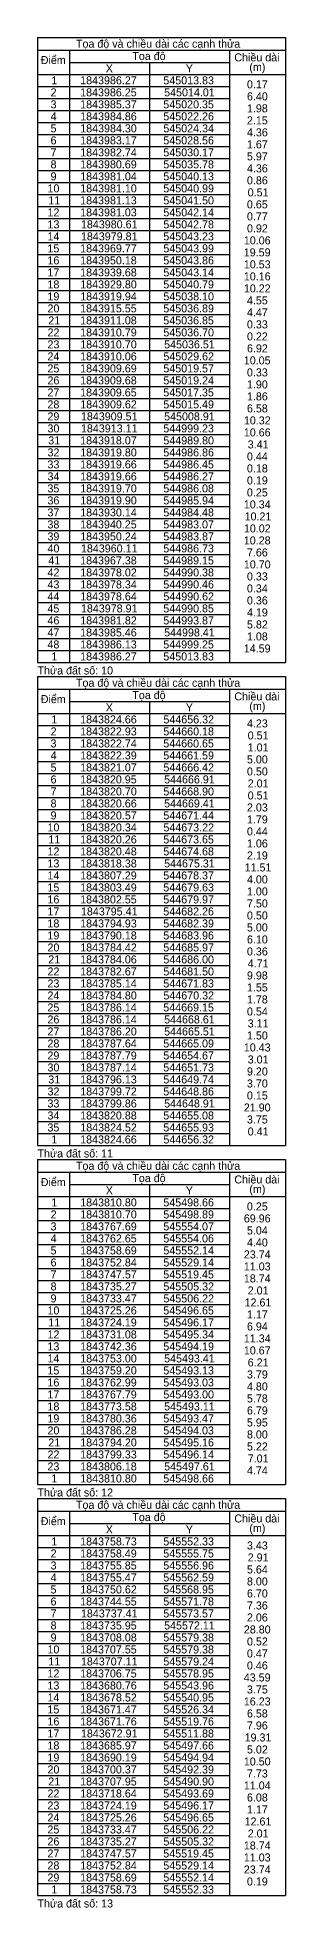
# Model space of a CAD drawing. Extents: x 542592 to 548585, y 1840713 to 1846308.
# Drawn here: x 547209 to 547286, y 1843695 to 1844279 of the extents above; entities that cross this region are included whole.
import ezdxf

# ---------------------------------------------------------------- set-up
doc = ezdxf.new("R2010")
doc.units = 0
doc.layers.add('giai đoạn này', color=7, linetype='Continuous')

msp = doc.modelspace()

# ---------------------------------------------------------------- linework, layer by layer
at = {"layer": 'giai đoạn này'}
for p, q in [((547208.65, 1844279.41), (547286.15, 1844279.41)), ((547208.65, 1844279.41), (547208.65, 1844084.11)), ((547286.15, 1844279.41), (547286.15, 1844084.11)), ((547208.65, 1844275.46), (547286.15, 1844275.46)), ((547218.65, 1844275.46), (547218.65, 1844084.11)), ((547218.65, 1844271.61), (547268.65, 1844271.61)), ((547243.65, 1844271.61), (547243.65, 1844084.11)), ((547268.65, 1844275.46), (547268.65, 1844084.11)), ((547208.65, 1844267.86), (547286.15, 1844267.86)), ((547208.65, 1844264.11), (547268.65, 1844264.11)), ((547208.65, 1844260.36), (547268.65, 1844260.36)), ((547208.65, 1844256.61), (547268.65, 1844256.61)), ((547208.65, 1844252.86), (547268.65, 1844252.86)), ((547208.65, 1844249.11), (547268.65, 1844249.11)), ((547208.65, 1844245.36), (547268.65, 1844245.36)), ((547208.65, 1844241.61), (547268.65, 1844241.61)), ((547208.65, 1844237.86), (547268.65, 1844237.86)), ((547208.65, 1844234.11), (547268.65, 1844234.11)), ((547208.65, 1844230.36), (547268.65, 1844230.36)), ((547208.65, 1844226.61), (547268.65, 1844226.61)), ((547208.65, 1844222.86), (547268.65, 1844222.86)), ((547208.65, 1844219.11), (547268.65, 1844219.11)), ((547208.65, 1844215.36), (547268.65, 1844215.36)), ((547208.65, 1844211.61), (547268.65, 1844211.61)), ((547208.65, 1844207.86), (547268.65, 1844207.86)), ((547208.65, 1844204.11), (547268.65, 1844204.11)), ((547208.65, 1844200.36), (547268.65, 1844200.36)), ((547208.65, 1844196.61), (547268.65, 1844196.61)), ((547208.65, 1844192.86), (547268.65, 1844192.86)), ((547208.65, 1844189.11), (547268.65, 1844189.11)), ((547208.65, 1844185.36), (547268.65, 1844185.36)), ((547208.65, 1844181.61), (547268.65, 1844181.61)), ((547208.65, 1844177.86), (547268.65, 1844177.86)), ((547208.65, 1844174.11), (547268.65, 1844174.11)), ((547208.65, 1844170.36), (547268.65, 1844170.36)), ((547208.65, 1844166.61), (547268.65, 1844166.61)), ((547208.65, 1844162.86), (547268.65, 1844162.86)), ((547208.65, 1844159.11), (547268.65, 1844159.11)), ((547208.65, 1844155.36), (547268.65, 1844155.36)), ((547208.65, 1844151.61), (547268.65, 1844151.61)), ((547208.65, 1844147.86), (547268.65, 1844147.86)), ((547208.65, 1844144.11), (547268.65, 1844144.11)), ((547208.65, 1844140.36), (547268.65, 1844140.36)), ((547208.65, 1844136.61), (547268.65, 1844136.61)), ((547208.65, 1844132.86), (547268.65, 1844132.86)), ((547208.65, 1844129.11), (547268.65, 1844129.11)), ((547208.65, 1844125.36), (547268.65, 1844125.36)), ((547208.65, 1844121.61), (547268.65, 1844121.61)), ((547208.65, 1844117.86), (547268.65, 1844117.86)), ((547208.65, 1844114.11), (547268.65, 1844114.11)), ((547208.65, 1844110.36), (547268.65, 1844110.36)), ((547208.65, 1844106.61), (547268.65, 1844106.61)), ((547208.65, 1844102.86), (547268.65, 1844102.86)), ((547208.65, 1844099.11), (547268.65, 1844099.11)), ((547208.65, 1844095.36), (547268.65, 1844095.36)), ((547208.65, 1844091.61), (547268.65, 1844091.61)), ((547208.65, 1844087.86), (547268.65, 1844087.86)), ((547208.65, 1844084.11), (547286.15, 1844084.11)), ((547208.65, 1844079.74), (547286.15, 1844079.74)), ((547208.65, 1844079.74), (547208.65, 1843933.19)), ((547286.15, 1844079.74), (547286.15, 1843933.19)), ((547208.65, 1844075.79), (547286.15, 1844075.79)), ((547218.65, 1844075.79), (547218.65, 1843933.19)), ((547268.65, 1844075.79), (547268.65, 1843933.19)), ((547208.65, 1844068.19), (547286.15, 1844068.19)), ((547218.65, 1844071.94), (547268.65, 1844071.94)), ((547243.65, 1844071.94), (547243.65, 1843933.19)), ((547208.65, 1844064.44), (547268.65, 1844064.44)), ((547208.65, 1844060.69), (547268.65, 1844060.69)), ((547208.65, 1844056.94), (547268.65, 1844056.94)), ((547208.65, 1844053.19), (547268.65, 1844053.19)), ((547208.65, 1844049.44), (547268.65, 1844049.44)), ((547208.65, 1844045.69), (547268.65, 1844045.69)), ((547208.65, 1844041.94), (547268.65, 1844041.94)), ((547208.65, 1844038.19), (547268.65, 1844038.19)), ((547208.65, 1844034.44), (547268.65, 1844034.44)), ((547208.65, 1844030.69), (547268.65, 1844030.69)), ((547208.65, 1844026.94), (547268.65, 1844026.94)), ((547208.65, 1844023.19), (547268.65, 1844023.19)), ((547208.65, 1844019.44), (547268.65, 1844019.44)), ((547208.65, 1844015.69), (547268.65, 1844015.69)), ((547208.65, 1844011.94), (547268.65, 1844011.94)), ((547208.65, 1844008.19), (547268.65, 1844008.19)), ((547208.65, 1844004.44), (547268.65, 1844004.44)), ((547208.65, 1844000.69), (547268.65, 1844000.69)), ((547208.65, 1843996.94), (547268.65, 1843996.94)), ((547208.65, 1843993.19), (547268.65, 1843993.19)), ((547208.65, 1843989.44), (547268.65, 1843989.44)), ((547208.65, 1843985.69), (547268.65, 1843985.69)), ((547208.65, 1843981.94), (547268.65, 1843981.94)), ((547208.65, 1843978.19), (547268.65, 1843978.19)), ((547208.65, 1843974.44), (547268.65, 1843974.44)), ((547208.65, 1843970.69), (547268.65, 1843970.69)), ((547208.65, 1843966.94), (547268.65, 1843966.94)), ((547208.65, 1843963.19), (547268.65, 1843963.19)), ((547208.65, 1843959.44), (547268.65, 1843959.44)), ((547208.65, 1843955.69), (547268.65, 1843955.69)), ((547208.65, 1843951.94), (547268.65, 1843951.94)), ((547208.65, 1843948.19), (547268.65, 1843948.19)), ((547208.65, 1843944.44), (547268.65, 1843944.44)), ((547208.65, 1843940.69), (547268.65, 1843940.69)), ((547208.65, 1843936.94), (547268.65, 1843936.94)), ((547208.65, 1843933.19), (547286.15, 1843933.19)), ((547208.65, 1843928.81), (547286.15, 1843928.81)), ((547208.65, 1843928.81), (547208.65, 1843827.26)), ((547286.15, 1843928.81), (547286.15, 1843827.26)), ((547208.65, 1843924.86), (547286.15, 1843924.86)), ((547218.65, 1843924.86), (547218.65, 1843827.26)), ((547218.65, 1843921.01), (547268.65, 1843921.01)), ((547243.65, 1843921.01), (547243.65, 1843827.26)), ((547268.65, 1843924.86), (547268.65, 1843827.26)), ((547208.65, 1843917.26), (547286.15, 1843917.26)), ((547208.65, 1843913.51), (547268.65, 1843913.51)), ((547208.65, 1843909.76), (547268.65, 1843909.76)), ((547208.65, 1843906.01), (547268.65, 1843906.01)), ((547208.65, 1843902.26), (547268.65, 1843902.26)), ((547208.65, 1843898.51), (547268.65, 1843898.51)), ((547208.65, 1843894.76), (547268.65, 1843894.76)), ((547208.65, 1843891.01), (547268.65, 1843891.01)), ((547208.65, 1843887.26), (547268.65, 1843887.26)), ((547208.65, 1843883.51), (547268.65, 1843883.51)), ((547208.65, 1843879.76), (547268.65, 1843879.76)), ((547208.65, 1843876.01), (547268.65, 1843876.01)), ((547208.65, 1843872.26), (547268.65, 1843872.26)), ((547208.65, 1843868.51), (547268.65, 1843868.51)), ((547208.65, 1843864.76), (547268.65, 1843864.76)), ((547208.65, 1843861.01), (547268.65, 1843861.01)), ((547208.65, 1843857.26), (547268.65, 1843857.26)), ((547208.65, 1843853.51), (547268.65, 1843853.51)), ((547208.65, 1843849.76), (547268.65, 1843849.76)), ((547208.65, 1843846.01), (547268.65, 1843846.01)), ((547208.65, 1843842.26), (547268.65, 1843842.26)), ((547208.65, 1843838.51), (547268.65, 1843838.51)), ((547208.65, 1843834.76), (547268.65, 1843834.76)), ((547208.65, 1843831.01), (547268.65, 1843831.01)), ((547208.65, 1843827.26), (547286.15, 1843827.26)), ((547208.65, 1843822.89), (547286.15, 1843822.89)), ((547208.65, 1843822.89), (547208.65, 1843698.84)), ((547286.15, 1843822.89), (547286.15, 1843698.84)), ((547208.65, 1843818.94), (547286.15, 1843818.94)), ((547218.65, 1843818.94), (547218.65, 1843698.84)), ((547268.65, 1843818.94), (547268.65, 1843698.84)), ((547208.65, 1843811.34), (547286.15, 1843811.34)), ((547218.65, 1843815.09), (547268.65, 1843815.09)), ((547243.65, 1843815.09), (547243.65, 1843698.84)), ((547208.65, 1843807.59), (547268.65, 1843807.59)), ((547208.65, 1843803.84), (547268.65, 1843803.84)), ((547208.65, 1843800.09), (547268.65, 1843800.09)), ((547208.65, 1843796.34), (547268.65, 1843796.34)), ((547208.65, 1843792.59), (547268.65, 1843792.59)), ((547208.65, 1843788.84), (547268.65, 1843788.84)), ((547208.65, 1843785.09), (547268.65, 1843785.09)), ((547208.65, 1843781.34), (547268.65, 1843781.34)), ((547208.65, 1843777.59), (547268.65, 1843777.59)), ((547208.65, 1843773.84), (547268.65, 1843773.84)), ((547208.65, 1843770.09), (547268.65, 1843770.09)), ((547208.65, 1843766.34), (547268.65, 1843766.34)), ((547208.65, 1843762.59), (547268.65, 1843762.59)), ((547208.65, 1843758.84), (547268.65, 1843758.84)), ((547208.65, 1843755.09), (547268.65, 1843755.09)), ((547208.65, 1843751.34), (547268.65, 1843751.34)), ((547208.65, 1843747.59), (547268.65, 1843747.59)), ((547208.65, 1843743.84), (547268.65, 1843743.84)), ((547208.65, 1843740.09), (547268.65, 1843740.09)), ((547208.65, 1843736.34), (547268.65, 1843736.34)), ((547208.65, 1843732.59), (547268.65, 1843732.59)), ((547208.65, 1843728.84), (547268.65, 1843728.84)), ((547208.65, 1843725.09), (547268.65, 1843725.09)), ((547208.65, 1843721.34), (547268.65, 1843721.34)), ((547208.65, 1843717.59), (547268.65, 1843717.59)), ((547208.65, 1843713.84), (547268.65, 1843713.84)), ((547208.65, 1843710.09), (547268.65, 1843710.09)), ((547208.65, 1843706.34), (547268.65, 1843706.34)), ((547208.65, 1843702.59), (547268.65, 1843702.59)), ((547208.65, 1843698.84), (547286.15, 1843698.84))]:
    msp.add_line(p, q, dxfattribs=at)

# ---------------------------------------------------------------- texts
for s, p in [('Tọa độ và chiều dài các cạnh thửa', (547220.68, 1844276.19)), ('Điểm', (547209.68, 1844271.09)), ('X', (547229.99, 1844268.49)), ('Tọa độ', (547238.28, 1844272.34)), ('Y', (547254.99, 1844268.49)), ('Chiều dài', (547270.14, 1844271.92)), ('(m)', (547274.84, 1844268.91)), ('1', (547213, 1844264.74)), ('1843986.27', (547222, 1844264.74)), ('545013.83', (547247.97, 1844264.74)), ('0.17', (547274.08, 1844263.49)), ('3', (547212.75, 1844257.24)), ('2', (547212.77, 1844260.99)), ('1843986.25', (547221.99, 1844260.99)), ('1843985.37', (547222, 1844257.24)), ('545020.35', (547247.96, 1844257.24)), ('545014.01', (547248.22, 1844260.99)), ('6.40', (547274.08, 1844259.74)), ('4', (547212.76, 1844253.49)), ('1843984.86', (547222, 1844253.49)), ('545022.26', (547247.97, 1844253.49)), ('2.15', (547274.07, 1844252.24)), ('1.98', (547274.08, 1844255.99)), ('5', (547212.74, 1844249.74)), ('6', (547212.75, 1844245.99)), ('1843984.30', (547222.01, 1844249.74)), ('1843983.17', (547222, 1844245.99)), ('545024.34', (547247.98, 1844249.74)), ('545028.56', (547247.97, 1844245.99)), ('4.36', (547274.08, 1844248.49)), ('7', (547212.75, 1844242.24)), ('1843982.74', (547222.01, 1844242.24)), ('545030.17', (547247.97, 1844242.24)), ('5.97', (547274.08, 1844240.99)), ('1.67', (547274.08, 1844244.74)), ('8', (547212.75, 1844238.49)), ('9', (547212.75, 1844234.74)), ('1843980.69', (547222, 1844238.49)), ('1843981.04', (547222.01, 1844234.74)), ('545035.78', (547247.97, 1844238.49)), ('545040.13', (547247.97, 1844234.74)), ('4.36', (547274.08, 1844237.24)), ('0.86', (547274.08, 1844233.49)), ('10', (547211.79, 1844230.99)), ('1843981.10', (547222.01, 1844230.99)), ('545040.99', (547247.97, 1844230.99)), ('0.51', (547274.32, 1844229.74)), ('12', (547211.8, 1844223.49)), ('11', (547212.03, 1844227.24)), ('1843981.13', (547222, 1844227.24)), ('1843981.03', (547222, 1844223.49)), ('545041.50', (547247.98, 1844227.24)), ('545042.14', (547247.98, 1844223.49)), ('0.65', (547274.07, 1844225.99)), ('0.77', (547274.08, 1844222.24)), ('13', (547211.78, 1844219.74)), ('14', (547211.79, 1844215.99)), ('1843980.61', (547222.24, 1844219.74)), ('1843979.81', (547222.24, 1844215.99)), ('545042.78', (547247.97, 1844219.74)), ('545043.23', (547247.97, 1844215.99)), ('0.92', (547274.09, 1844218.49)), ('15', (547211.77, 1844212.24)), ('1843969.77', (547222, 1844212.24)), ('545043.99', (547247.97, 1844212.24)), ('10.06', (547273.11, 1844214.74)), ('19.59', (547273.1, 1844210.99)), ('16', (547211.78, 1844208.49)), ('17', (547211.78, 1844204.74)), ('1843950.18', (547222, 1844208.49)), ('1843939.68', (547222, 1844204.74)), ('545043.86', (547247.97, 1844208.49)), ('545043.14', (547247.98, 1844204.74)), ('10.53', (547273.11, 1844207.24)), ('18', (547211.78, 1844200.99)), ('1843929.80', (547222.01, 1844200.99)), ('545040.79', (547247.97, 1844200.99)), ('10.16', (547273.11, 1844203.49)), ('10.22', (547273.12, 1844199.74)), ('20', (547211.79, 1844193.49)), ('19', (547211.78, 1844197.24)), ('1843915.55', (547221.99, 1844193.49)), ('1843919.94', (547222.01, 1844197.24)), ('545038.10', (547247.98, 1844197.24)), ('545036.89', (547247.97, 1844193.49)), ('4.55', (547274.07, 1844195.99)), ('21', (547212.03, 1844189.74)), ('1843911.08', (547222, 1844189.74)), ('545036.85', (547247.96, 1844189.74)), ('4.47', (547274.08, 1844192.24)), ('0.33', (547274.08, 1844188.49)), ('23', (547211.78, 1844182.24)), ('22', (547211.8, 1844185.99)), ('1843910.79', (547222, 1844185.99)), ('1843910.70', (547222.01, 1844182.24)), ('545036.70', (547247.98, 1844185.99)), ('545036.51', (547248.22, 1844182.24)), ('0.22', (547274.09, 1844184.74)), ('6.92', (547274.09, 1844180.99)), ('24', (547211.79, 1844178.49)), ('1843910.06', (547222, 1844178.49)), ('545029.62', (547247.99, 1844178.49)), ('10.05', (547273.1, 1844177.24)), ('25', (547211.77, 1844174.74)), ('26', (547211.78, 1844170.99)), ('1843909.69', (547222, 1844174.74)), ('1843909.68', (547222, 1844170.99)), ('545019.57', (547247.97, 1844174.74)), ('545019.24', (547247.98, 1844170.99)), ('0.33', (547274.08, 1844173.49)), ('1.90', (547274.08, 1844169.74)), ('27', (547211.78, 1844167.24)), ('28', (547211.78, 1844163.49)), ('1843909.65', (547221.99, 1844167.24)), ('1843909.62', (547222.02, 1844163.49)), ('545017.35', (547247.96, 1844167.24)), ('545015.49', (547247.97, 1844163.49)), ('1.86', (547274.08, 1844165.99)), ('29', (547211.78, 1844159.74)), ('1843909.51', (547222.24, 1844159.74)), ('545008.91', (547248.22, 1844159.74)), ('10.32', (547273.12, 1844158.49)), ('6.58', (547274.08, 1844162.24)), ('30', (547211.79, 1844155.99)), ('31', (547212.03, 1844152.24)), ('1843918.07', (547222, 1844152.24)), ('1843913.11', (547222.24, 1844155.99)), ('544999.23', (547247.97, 1844155.99)), ('544989.80', (547247.98, 1844152.24)), ('10.66', (547273.11, 1844154.74)), ('32', (547211.8, 1844148.49)), ('1843919.80', (547222.01, 1844148.49)), ('544986.86', (547247.97, 1844148.49)), ('0.44', (547274.08, 1844147.24)), ('3.41', (547274.32, 1844150.99)), ('33', (547211.78, 1844144.74)), ('34', (547211.79, 1844140.99)), ('1843919.66', (547222, 1844144.74)), ('1843919.66', (547222, 1844140.99)), ('544986.45', (547247.96, 1844144.74)), ('544986.27', (547247.97, 1844140.99)), ('0.18', (547274.08, 1844143.49)), ('35', (547211.77, 1844137.24)), ('1843919.70', (547222.01, 1844137.24)), ('544986.08', (547247.97, 1844137.24)), ('0.25', (547274.07, 1844135.99)), ('0.19', (547274.08, 1844139.74)), ('36', (547211.78, 1844133.49)), ('37', (547211.78, 1844129.74)), ('1843919.90', (547222.01, 1844133.49)), ('1843930.14', (547222.01, 1844129.74)), ('544985.94', (547247.98, 1844133.49)), ('544984.48', (547247.97, 1844129.74)), ('10.34', (547273.11, 1844132.24)), ('10.21', (547273.35, 1844128.49)), ('38', (547211.78, 1844125.99)), ('1843940.25', (547221.99, 1844125.99)), ('544983.07', (547247.97, 1844125.99)), ('10.02', (547273.12, 1844124.74)), ('40', (547211.79, 1844118.49)), ('39', (547211.78, 1844122.24)), ('1843950.24', (547222.01, 1844122.24)), ('1843960.11', (547222.24, 1844118.49)), ('544983.87', (547247.97, 1844122.24)), ('544986.73', (547247.97, 1844118.49)), ('10.28', (547273.1, 1844120.99)), ('7.66', (547274.08, 1844117.24)), ('42', (547211.8, 1844110.99)), ('41', (547212.03, 1844114.74)), ('1843967.38', (547222, 1844114.74)), ('1843978.02', (547222.02, 1844110.99)), ('544989.15', (547247.96, 1844114.74)), ('544990.38', (547247.97, 1844110.99)), ('10.70', (547273.11, 1844113.49)), ('43', (547211.78, 1844107.24)), ('1843978.34', (547222.01, 1844107.24)), ('544990.46', (547247.97, 1844107.24)), ('0.33', (547274.08, 1844109.74)), ('0.34', (547274.08, 1844105.99)), ('45', (547211.77, 1844099.74)), ('44', (547211.79, 1844103.49)), ('1843978.64', (547222.01, 1844103.49)), ('1843978.91', (547222.24, 1844099.74)), ('544990.85', (547247.96, 1844099.74)), ('544990.62', (547247.99, 1844103.49)), ('0.36', (547274.08, 1844102.24)), ('46', (547211.78, 1844095.99)), ('1843981.82', (547222.02, 1844095.99)), ('544993.87', (547247.97, 1844095.99)), ('4.19', (547274.08, 1844098.49)), ('5.82', (547274.09, 1844094.74)), ('47', (547211.78, 1844092.24)), ('48', (547211.78, 1844088.49)), ('1843985.46', (547222, 1844092.24)), ('1843986.13', (547222, 1844088.49)), ('544999.25', (547247.96, 1844088.49)), ('544998.41', (547248.22, 1844092.24)), ('14.59', (547273.1, 1844087.24)), ('1.08', (547274.08, 1844090.99)), ('1', (547213, 1844084.74)), ('1843986.27', (547222, 1844084.74)), ('545013.83', (547247.97, 1844084.74)), ('Thửa đất số: 10', (547208.65, 1844080.36)), ('Tọa độ và chiều dài các cạnh thửa', (547220.68, 1844076.51)), ('Điểm', (547209.68, 1844071.41)), ('Tọa độ', (547238.28, 1844072.66)), ('Chiều dài', (547270.14, 1844072.25)), ('1', (547213, 1844065.06)), ('1843824.66', (547222, 1844065.06)), ('X', (547229.99, 1844068.81)), ('544656.32', (547247.99, 1844065.06)), ('Y', (547254.99, 1844068.81)), ('(m)', (547274.84, 1844069.23)), ('2', (547212.77, 1844061.31)), ('1843822.93', (547222, 1844061.31)), ('544660.18', (547247.97, 1844061.31)), ('4.23', (547274.08, 1844063.81)), ('0.51', (547274.32, 1844060.06)), ('4', (547212.76, 1844053.81)), ('3', (547212.75, 1844057.56)), ('1843822.74', (547222.01, 1844057.56)), ('1843822.39', (547222, 1844053.81)), ('544660.65', (547247.96, 1844057.56)), ('544661.59', (547247.97, 1844053.81)), ('5.00', (547274.08, 1844052.56)), ('1.01', (547274.32, 1844056.31)), ('5', (547212.74, 1844050.06)), ('1843821.07', (547222, 1844050.06)), ('544666.42', (547247.99, 1844050.06)), ('0.50', (547274.08, 1844048.81)), ('6', (547212.75, 1844046.31)), ('7', (547212.75, 1844042.56)), ('1843820.95', (547221.99, 1844046.31)), ('1843820.70', (547222.01, 1844042.56)), ('544668.90', (547247.98, 1844042.56)), ('544666.91', (547248.22, 1844046.31)), ('0.51', (547274.32, 1844041.31)), ('2.01', (547274.32, 1844045.06)), ('8', (547212.75, 1844038.81)), ('9', (547212.75, 1844035.06)), ('1843820.66', (547222, 1844038.81)), ('1843820.57', (547222, 1844035.06)), ('544671.44', (547247.98, 1844035.06)), ('544669.41', (547248.22, 1844038.81)), ('2.03', (547274.08, 1844037.56)), ('10', (547211.79, 1844031.31)), ('1843820.34', (547222.01, 1844031.31)), ('544673.22', (547247.99, 1844031.31)), ('0.44', (547274.08, 1844030.06)), ('1.79', (547274.08, 1844033.81)), ('12', (547211.8, 1844023.81)), ('11', (547212.03, 1844027.56)), ('1843820.26', (547222, 1844027.56)), ('1843820.48', (547222, 1844023.81)), ('544673.65', (547247.96, 1844027.56)), ('544674.68', (547247.97, 1844023.81)), ('1.06', (547274.08, 1844026.31)), ('13', (547211.78, 1844020.06)), ('1843818.38', (547222, 1844020.06)), ('544675.31', (547248.22, 1844020.06)), ('11.51', (547273.35, 1844018.81)), ('2.19', (547274.08, 1844022.56)), ('15', (547211.77, 1844012.56)), ('14', (547211.79, 1844016.31)), ('1843807.29', (547222, 1844016.31)), ('1843803.49', (547222, 1844012.56)), ('544678.37', (547247.97, 1844016.31)), ('544679.63', (547247.97, 1844012.56)), ('4.00', (547274.08, 1844015.06)), ('1.00', (547274.08, 1844011.31)), ('16', (547211.78, 1844008.81)), ('1843802.55', (547221.99, 1844008.81)), ('544679.97', (547247.97, 1844008.81)), ('7.50', (547274.08, 1844007.56)), ('17', (547211.78, 1844005.06)), ('18', (547211.78, 1844001.31)), ('1843794.93', (547222, 1844001.31)), ('1843795.41', (547222.24, 1844005.06)), ('544682.26', (547247.97, 1844005.06)), ('544682.39', (547247.97, 1844001.31)), ('0.50', (547274.08, 1844003.81)), ('5.00', (547274.08, 1844000.06)), ('20', (547211.79, 1843993.81)), ('19', (547211.78, 1843997.56)), ('1843790.18', (547222, 1843997.56)), ('1843784.42', (547222.02, 1843993.81)), ('544683.96', (547247.97, 1843997.56)), ('544685.97', (547247.97, 1843993.81)), ('6.10', (547274.08, 1843996.31)), ('21', (547212.03, 1843990.06)), ('1843784.06', (547222, 1843990.06)), ('544686.00', (547247.98, 1843990.06)), ('0.36', (547274.08, 1843992.56)), ('4.71', (547274.32, 1843988.81)), ('23', (547211.78, 1843982.56)), ('22', (547211.8, 1843986.31)), ('1843782.67', (547222, 1843986.31)), ('1843785.14', (547222.01, 1843982.56)), ('544681.50', (547247.98, 1843986.31)), ('544671.83', (547247.97, 1843982.56)), ('9.98', (547274.08, 1843985.06)), ('24', (547211.79, 1843978.81)), ('1843784.80', (547222.01, 1843978.81)), ('544670.32', (547247.99, 1843978.81)), ('1.55', (547274.07, 1843981.31)), ('1.78', (547274.08, 1843977.56)), ('25', (547211.77, 1843975.06)), ('26', (547211.78, 1843971.31)), ('1843786.14', (547222.01, 1843975.06)), ('1843786.14', (547222.01, 1843971.31)), ('544669.15', (547247.96, 1843975.06)), ('544668.61', (547248.22, 1843971.31)), ('0.54', (547274.08, 1843973.81)), ('27', (547211.78, 1843967.56)), ('1843786.20', (547222.01, 1843967.56)), ('544665.51', (547248.22, 1843967.56)), ('1.50', (547274.08, 1843966.31)), ('3.11', (547274.32, 1843970.06)), ('28', (547211.78, 1843963.81)), ('29', (547211.78, 1843960.06)), ('1843787.64', (547222.01, 1843963.81)), ('1843787.79', (547222, 1843960.06)), ('544665.09', (547247.97, 1843963.81)), ('544654.67', (547247.97, 1843960.06)), ('10.43', (547273.11, 1843962.56)), ('3.01', (547274.32, 1843958.81)), ('30', (547211.79, 1843956.31)), ('1843787.14', (547222.01, 1843956.31)), ('544651.73', (547247.97, 1843956.31)), ('9.20', (547274.08, 1843955.06)), ('32', (547211.8, 1843948.81)), ('31', (547212.03, 1843952.56)), ('1843796.13', (547222, 1843952.56)), ('1843799.72', (547222.02, 1843948.81)), ('544649.74', (547247.98, 1843952.56)), ('544648.86', (547247.97, 1843948.81)), ('0.15', (547274.07, 1843947.56)), ('3.70', (547274.08, 1843951.31)), ('33', (547211.78, 1843945.06)), ('34', (547211.79, 1843941.31)), ('1843799.86', (547222, 1843945.06)), ('1843820.88', (547222, 1843941.31)), ('544655.08', (547247.97, 1843941.31)), ('544648.91', (547248.22, 1843945.06)), ('21.90', (547273.11, 1843943.81)), ('35', (547211.77, 1843937.56)), ('1843824.52', (547222.02, 1843937.56)), ('544655.93', (547247.97, 1843937.56)), ('3.75', (547274.07, 1843940.06)), ('0.41', (547274.32, 1843936.31)), ('Thửa đất số: 11', (547208.65, 1843929.44)), ('1', (547213, 1843933.81)), ('1843824.66', (547222, 1843933.81)), ('544656.32', (547247.99, 1843933.81)), ('Tọa độ và chiều dài các cạnh thửa', (547220.68, 1843925.59)), ('Điểm', (547209.68, 1843920.49)), ('X', (547229.99, 1843917.89)), ('Tọa độ', (547238.28, 1843921.74)), ('Y', (547254.99, 1843917.89)), ('Chiều dài', (547270.14, 1843921.32)), ('(m)', (547274.84, 1843918.31)), ('1', (547213, 1843914.14)), ('1843810.80', (547222.01, 1843914.14)), ('545498.66', (547247.97, 1843914.14)), ('0.25', (547274.07, 1843912.89)), ('3', (547212.75, 1843906.64)), ('2', (547212.77, 1843910.39)), ('1843810.70', (547222.01, 1843910.39)), ('1843767.69', (547222, 1843906.64)), ('545498.89', (547247.97, 1843910.39)), ('545554.07', (547247.97, 1843906.64)), ('69.96', (547273.11, 1843909.14)), ('4', (547212.76, 1843902.89)), ('1843762.65', (547221.99, 1843902.89)), ('545554.06', (547247.97, 1843902.89)), ('4.40', (547274.08, 1843901.64)), ('5.04', (547274.08, 1843905.39)), ('5', (547212.74, 1843899.14)), ('6', (547212.75, 1843895.39)), ('1843758.69', (547222, 1843899.14)), ('1843752.84', (547222.01, 1843895.39)), ('545552.14', (547247.98, 1843899.14)), ('545529.14', (547247.98, 1843895.39)), ('23.74', (547273.11, 1843897.89)), ('7', (547212.75, 1843891.64)), ('1843747.57', (547222, 1843891.64)), ('545519.45', (547247.96, 1843891.64)), ('11.03', (547273.11, 1843894.14)), ('18.74', (547273.11, 1843890.39)), ('8', (547212.75, 1843887.89)), ('9', (547212.75, 1843884.14)), ('1843735.27', (547222, 1843887.89)), ('1843733.47', (547222, 1843884.14)), ('545505.32', (547247.99, 1843887.89)), ('545506.22', (547247.99, 1843884.14)), ('12.61', (547273.35, 1843882.89)), ('2.01', (547274.32, 1843886.64)), ('10', (547211.79, 1843880.39)), ('1843725.26', (547222, 1843880.39)), ('545496.65', (547247.96, 1843880.39)), ('1.17', (547274.08, 1843879.14)), ('12', (547211.8, 1843872.89)), ('11', (547212.03, 1843876.64)), ('1843724.19', (547222, 1843876.64)), ('1843731.08', (547222, 1843872.89)), ('545496.17', (547247.97, 1843876.64)), ('545495.34', (547247.98, 1843872.89)), ('11.34', (547273.11, 1843871.64)), ('6.94', (547274.08, 1843875.39)), ('13', (547211.78, 1843869.14)), ('14', (547211.79, 1843865.39)), ('1843742.36', (547222, 1843869.14)), ('1843753.00', (547222.01, 1843865.39)), ('545494.19', (547247.97, 1843869.14)), ('545493.41', (547248.22, 1843865.39)), ('10.67', (547273.11, 1843867.89)), ('15', (547211.77, 1843861.64)), ('1843759.20', (547222.01, 1843861.64)), ('545493.13', (547247.97, 1843861.64)), ('3.79', (547274.08, 1843860.39)), ('6.21', (547274.32, 1843864.14)), ('16', (547211.78, 1843857.89)), ('17', (547211.78, 1843854.14)), ('1843762.99', (547222, 1843857.89)), ('1843767.79', (547222, 1843854.14)), ('545493.03', (547247.97, 1843857.89)), ('545493.00', (547247.98, 1843854.14)), ('4.80', (547274.08, 1843856.64)), ('18', (547211.78, 1843850.39)), ('1843773.58', (547222, 1843850.39)), ('545493.11', (547248.22, 1843850.39)), ('5.78', (547274.08, 1843852.89)), ('6.79', (547274.08, 1843849.14)), ('20', (547211.79, 1843842.89)), ('19', (547211.78, 1843846.64)), ('1843780.36', (547222, 1843846.64)), ('1843786.28', (547222, 1843842.89)), ('545493.47', (547247.97, 1843846.64)), ('545494.03', (547247.97, 1843842.89)), ('5.95', (547274.07, 1843845.39)), ('21', (547212.03, 1843839.14)), ('1843794.20', (547222.01, 1843839.14)), ('545495.16', (547247.97, 1843839.14)), ('5.22', (547274.09, 1843837.89)), ('8.00', (547274.08, 1843841.64)), ('23', (547211.78, 1843831.64)), ('22', (547211.8, 1843835.39)), ('1843799.33', (547222, 1843835.39)), ('1843806.18', (547222, 1843831.64)), ('545496.14', (547247.98, 1843835.39)), ('545497.61', (547248.22, 1843831.64)), ('4.74', (547274.08, 1843830.39)), ('7.01', (547274.32, 1843834.14)), ('1', (547213, 1843827.89)), ('1843810.80', (547222.01, 1843827.89)), ('545498.66', (547247.97, 1843827.89)), ('Thửa đất số: 12', (547208.65, 1843823.51)), ('Tọa độ và chiều dài các cạnh thửa', (547220.68, 1843819.66)), ('Điểm', (547209.68, 1843814.56)), ('Tọa độ', (547238.28, 1843815.81)), ('Chiều dài', (547270.14, 1843815.4)), ('1', (547213, 1843808.21)), ('1843758.73', (547222, 1843808.21)), ('X', (547229.99, 1843811.96)), ('545552.33', (547247.97, 1843808.21)), ('Y', (547254.99, 1843811.96)), ('3.43', (547274.08, 1843806.96)), ('(m)', (547274.84, 1843812.38)), ('2', (547212.77, 1843804.46)), ('1843758.49', (547222, 1843804.46)), ('545555.75', (547247.96, 1843804.46)), ('2.91', (547274.32, 1843803.21)), ('4', (547212.76, 1843796.96)), ('3', (547212.75, 1843800.71)), ('1843755.85', (547221.99, 1843800.71)), ('1843755.47', (547222, 1843796.96)), ('545556.96', (547247.97, 1843800.71)), ('545562.59', (547247.97, 1843796.96)), ('5.64', (547274.08, 1843799.46)), ('8.00', (547274.08, 1843795.71)), ('5', (547212.74, 1843793.21)), ('6', (547212.75, 1843789.46)), ('1843744.55', (547221.99, 1843789.46)), ('1843750.62', (547222.02, 1843793.21)), ('545568.95', (547247.96, 1843793.21)), ('545571.78', (547247.97, 1843789.46)), ('6.70', (547274.08, 1843791.96)), ('7', (547212.75, 1843785.71)), ('1843737.41', (547222.24, 1843785.71)), ('545573.57', (547247.97, 1843785.71)), ('7.36', (547274.08, 1843788.21)), ('2.06', (547274.08, 1843784.46)), ('8', (547212.75, 1843781.96)), ('9', (547212.75, 1843778.21)), ('1843735.95', (547221.99, 1843781.96)), ('1843708.08', (547222, 1843778.21)), ('545579.38', (547247.97, 1843778.21)), ('545572.11', (547248.22, 1843781.96)), ('28.80', (547273.11, 1843780.71)), ('10', (547211.79, 1843774.46)), ('1843707.55', (547221.99, 1843774.46)), ('545579.38', (547247.97, 1843774.46)), ('0.47', (547274.08, 1843773.21)), ('0.52', (547274.09, 1843776.96)), ('12', (547211.8, 1843766.96)), ('11', (547212.03, 1843770.71)), ('1843706.75', (547221.99, 1843766.96)), ('1843707.11', (547222.24, 1843770.71)), ('545578.95', (547247.96, 1843766.96)), ('545579.24', (547247.98, 1843770.71)), ('0.46', (547274.08, 1843769.46)), ('13', (547211.78, 1843763.21)), ('1843680.76', (547222, 1843763.21)), ('545543.96', (547247.97, 1843763.21)), ('43.59', (547273.1, 1843765.71)), ('3.75', (547274.07, 1843761.96)), ('15', (547211.77, 1843755.71)), ('14', (547211.79, 1843759.46)), ('1843671.47', (547222, 1843755.71)), ('1843678.52', (547222.02, 1843759.46)), ('545540.95', (547247.96, 1843759.46)), ('545526.34', (547247.98, 1843755.71)), ('16.23', (547273.11, 1843758.21)), ('6.58', (547274.08, 1843754.46)), ('16', (547211.78, 1843751.96)), ('1843671.76', (547222, 1843751.96)), ('545519.76', (547247.97, 1843751.96)), ('7.96', (547274.08, 1843750.71)), ('17', (547211.78, 1843748.21)), ('18', (547211.78, 1843744.46)), ('1843685.97', (547222, 1843744.46)), ('1843672.91', (547222.24, 1843748.21)), ('545511.88', (547247.97, 1843748.21)), ('545497.66', (547247.97, 1843744.46)), ('19.31', (547273.35, 1843746.96)), ('5.02', (547274.09, 1843743.21)), ('20', (547211.79, 1843736.96)), ('19', (547211.78, 1843740.71)), ('1843690.19', (547222, 1843740.71)), ('1843700.37', (547222, 1843736.96)), ('545494.94', (547247.98, 1843740.71)), ('545492.39', (547247.97, 1843736.96)), ('10.50', (547273.11, 1843739.46)), ('21', (547212.03, 1843733.21)), ('1843707.95', (547221.99, 1843733.21)), ('545490.90', (547247.98, 1843733.21)), ('11.04', (547273.11, 1843731.96)), ('7.73', (547274.08, 1843735.71)), ('23', (547211.78, 1843725.71)), ('22', (547211.8, 1843729.46)), ('1843718.64', (547222.01, 1843729.46)), ('1843724.19', (547222, 1843725.71)), ('545493.69', (547247.97, 1843729.46)), ('545496.17', (547247.97, 1843725.71)), ('6.08', (547274.08, 1843728.21)), ('24', (547211.79, 1843721.96)), ('1843725.26', (547222, 1843721.96)), ('545496.65', (547247.96, 1843721.96)), ('12.61', (547273.35, 1843720.71)), ('1.17', (547274.08, 1843724.46)), ('25', (547211.77, 1843718.21)), ('26', (547211.78, 1843714.46)), ('1843733.47', (547222, 1843718.21)), ('1843735.27', (547222, 1843714.46)), ('545506.22', (547247.99, 1843718.21)), ('545505.32', (547247.99, 1843714.46)), ('2.01', (547274.32, 1843716.96)), ('27', (547211.78, 1843710.71)), ('1843747.57', (547222, 1843710.71)), ('545519.45', (547247.96, 1843710.71)), ('11.03', (547273.11, 1843709.46)), ('18.74', (547273.11, 1843713.21)), ('28', (547211.78, 1843706.96)), ('29', (547211.78, 1843703.21)), ('1843752.84', (547222.01, 1843706.96)), ('1843758.69', (547222, 1843703.21)), ('545529.14', (547247.98, 1843706.96)), ('545552.14', (547247.98, 1843703.21)), ('23.74', (547273.11, 1843705.71)), ('0.19', (547274.08, 1843701.96)), ('1', (547213, 1843699.46)), ('1843758.73', (547222, 1843699.46)), ('545552.33', (547247.97, 1843699.46)), ('Thửa đất số: 13', (547208.65, 1843695.09))]:
    msp.add_text(s, height=2.5, dxfattribs=at).set_placement(p)

doc.saveas('drawing.dxf')
